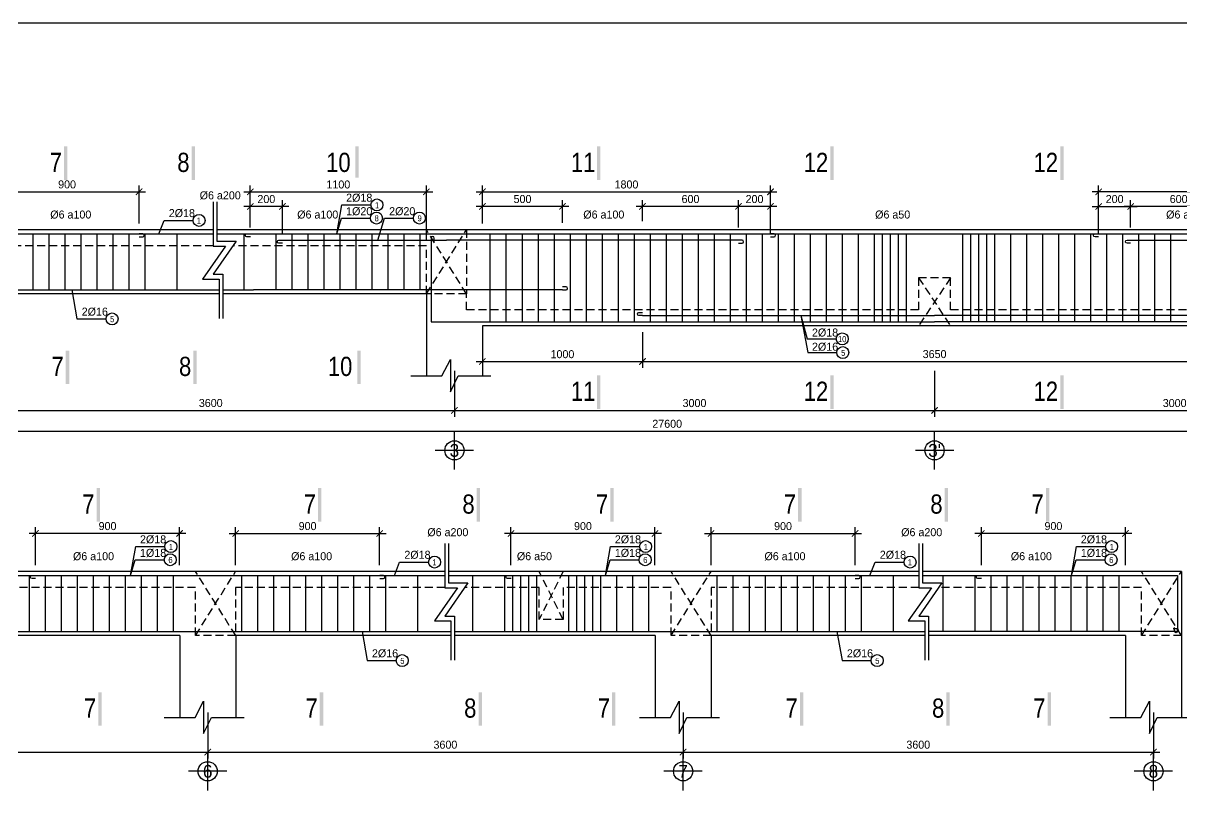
# Model space of a CAD drawing. Extents: x -317 to 4260, y -2056 to 757.
# Drawn here: x 2421.2 to 2783.1, y 509.1 to 752.3 of the extents above; entities that cross this region are included whole.
import ezdxf
from ezdxf.enums import TextEntityAlignment as Align

# ---------------------------------------------------------------- set-up
doc = ezdxf.new("R2010")
doc.units = 0
doc.header["$MEASUREMENT"] = 0
doc.linetypes.add('CENTER2', pattern=[1.125, 0.75, -0.125, 0.125, -0.125])
doc.linetypes.add('HIDDEN', pattern=[0.375, 0.25, -0.125])
doc.layers.get('0').update_dxf_attribs({"linetype": 'CONTINUOUS'})
doc.layers.get('DEFPOINTS').update_dxf_attribs({"linetype": 'CONTINUOUS'})
for name, color, linetype in [('DAI', 3, 'CONTINUOUS'), ('DIM', 1, 'CONTINUOUS'), ('DUT', 7, 'CENTER2'), ('MOTAAR', 1, 'CONTINUOUS'), ('TEXT', 7, 'CONTINUOUS'), ('THEP', 6, 'CONTINUOUS'), ('TU1', 9, 'CONTINUOUS'), ('TUONG', 7, 'CONTINUOUS')]:
    doc.layers.add(name, color=color, linetype=linetype)
doc.styles.add('DIM-NEW', font='VHELVCN.TTF')
doc.styles.add('style1', font='VGOUDYN.TTF')
doc.styles.add('T2', font='VTIMESN.TTF')
doc.dimstyles.new('TL20', dxfattribs={"dimtxt": 2.5, "dimasz": 2, "dimexe": 2, "dimexo": 2, "dimgap": 1, "dimtad": 1, "dimdec": 0, "dimlfac": 20, "dimzin": 0, "dimdsep": 46, "dimtxsty": 'T2', "dimblk": 'ARCHTICK', "dimcen": 2.5, "dimdle": 2, "dimclrd": 1, "dimclre": 1, "dimclrt": 2, "dimadec": 0, "dimazin": 0, "dimtfac": 1, "dimtdec": 0, "dimtix": 1, "dimtofl": 0, "dimtmove": 0, "dimatfit": 0, "dimldrblk": 'ARCHTICK', "dimfxl": 0, "dimtolj": 1, "dimtzin": 0, "dimlwd": -1, "dimlwe": -1, "dimarcsym": 0})

# ---------------------------------------------------------------- blocks, each defined once
blk = doc.blocks.new('_ARCHTICK')
at = {"color": 0, "linetype": 'ByBlock', "const_width": 0.15}
blk.add_lwpolyline([(-0.5, -0.5), (0.5, 0.5)], dxfattribs=at)
blk = doc.blocks.new('*D58')
at = {"layer": 'DEFPOINTS', "color": 0}
for p in [(2627.35, 538.99), (2774.27, 538.99), (2774.27, 524.66)]:
    blk.add_point(p, dxfattribs=at)
at = {"layer": 'TUONG', "color": 1}
for p, q in [((2627.35, 536.99), (2627.35, 522.66)), ((2774.27, 536.99), (2774.27, 522.66)), ((2625.35, 524.66), (2776.27, 524.66))]:
    blk.add_line(p, q, dxfattribs=at)
at = {"layer": 'TUONG', "color": 1, "xscale": 2, "yscale": 2, "zscale": 2, "rotation": 180}
blk.add_blockref('_ARCHTICK', (2627.35, 524.66), dxfattribs=at)
at = {"layer": 'TUONG', "color": 1, "xscale": 2, "yscale": 2, "zscale": 2}
blk.add_blockref('_ARCHTICK', (2774.27, 524.66), dxfattribs=at)
at = {"layer": 'TUONG', "color": 2, "insert": (2700.81, 526.95), "char_height": 2.5, "attachment_point": 5, "style": 'T2'}
blk.add_mtext('\\A1;3600', dxfattribs=at)
blk = doc.blocks.new('*D57')
at = {"layer": 'DEFPOINTS', "color": 0}
for p in [(2478.83, 538.99), (2627.35, 538.99), (2627.35, 524.66)]:
    blk.add_point(p, dxfattribs=at)
at = {"layer": 'TUONG', "color": 1}
for p, q in [((2478.83, 536.99), (2478.83, 522.66)), ((2627.35, 536.99), (2627.35, 522.66)), ((2476.83, 524.66), (2629.35, 524.66))]:
    blk.add_line(p, q, dxfattribs=at)
at = {"layer": 'TUONG', "color": 1, "xscale": 2, "yscale": 2, "zscale": 2, "rotation": 180}
blk.add_blockref('_ARCHTICK', (2478.83, 524.66), dxfattribs=at)
at = {"layer": 'TUONG', "color": 1, "xscale": 2, "yscale": 2, "zscale": 2}
blk.add_blockref('_ARCHTICK', (2627.35, 524.66), dxfattribs=at)
at = {"layer": 'TUONG', "color": 2, "insert": (2553.09, 526.95), "char_height": 2.5, "attachment_point": 5, "style": 'T2'}
blk.add_mtext('\\A1;3600', dxfattribs=at)
blk = doc.blocks.new('*D56')
at = {"layer": 'DEFPOINTS', "color": 0}
for p in [(2330.72, 538.99), (2478.83, 538.99), (2478.83, 524.66)]:
    blk.add_point(p, dxfattribs=at)
at = {"layer": 'TUONG', "color": 1}
for p, q in [((2330.72, 536.99), (2330.72, 522.66)), ((2478.83, 536.99), (2478.83, 522.66)), ((2328.72, 524.66), (2480.83, 524.66))]:
    blk.add_line(p, q, dxfattribs=at)
at = {"layer": 'TUONG', "color": 1, "xscale": 2, "yscale": 2, "zscale": 2, "rotation": 180}
blk.add_blockref('_ARCHTICK', (2330.72, 524.66), dxfattribs=at)
at = {"layer": 'TUONG', "color": 1, "xscale": 2, "yscale": 2, "zscale": 2}
blk.add_blockref('_ARCHTICK', (2478.83, 524.66), dxfattribs=at)
at = {"layer": 'TUONG', "color": 2, "insert": (2404.77, 526.95), "char_height": 2.5, "attachment_point": 5, "style": 'T2'}
blk.add_mtext('\\A1;3600', dxfattribs=at)
blk = doc.blocks.new('*D55')
at = {"layer": 'DEFPOINTS', "color": 0}
for p in [(2720.52, 592.94), (2720.52, 581.06), (2765.52, 581.06)]:
    blk.add_point(p, dxfattribs=at)
at = {"layer": 'TUONG', "color": 1}
for p, q in [((2720.52, 583.06), (2720.52, 594.94)), ((2765.52, 583.06), (2765.52, 594.94)), ((2767.52, 592.94), (2718.52, 592.94))]:
    blk.add_line(p, q, dxfattribs=at)
at = {"layer": 'TUONG', "color": 1, "xscale": 2, "yscale": 2, "zscale": 2, "rotation": 180}
blk.add_blockref('_ARCHTICK', (2720.52, 592.94), dxfattribs=at)
at = {"layer": 'TUONG', "color": 1, "xscale": 2, "yscale": 2, "zscale": 2}
blk.add_blockref('_ARCHTICK', (2765.52, 592.94), dxfattribs=at)
at = {"layer": 'TUONG', "color": 2, "insert": (2743.02, 595.23), "char_height": 2.5, "attachment_point": 5, "style": 'T2'}
blk.add_mtext('\\A1;900', dxfattribs=at)
blk = doc.blocks.new('*D54')
at = {"layer": 'DEFPOINTS', "color": 0}
for p in [(2681.06, 592.94), (2636.06, 581.06), (2681.06, 581.06)]:
    blk.add_point(p, dxfattribs=at)
at = {"layer": 'TUONG', "color": 1}
for p, q in [((2636.06, 583.06), (2636.06, 594.94)), ((2681.06, 583.06), (2681.06, 594.94)), ((2634.06, 592.94), (2683.06, 592.94))]:
    blk.add_line(p, q, dxfattribs=at)
at = {"layer": 'TUONG', "color": 1, "xscale": 2, "yscale": 2, "zscale": 2, "rotation": 180}
blk.add_blockref('_ARCHTICK', (2636.06, 592.94), dxfattribs=at)
at = {"layer": 'TUONG', "color": 1, "xscale": 2, "yscale": 2, "zscale": 2}
blk.add_blockref('_ARCHTICK', (2681.06, 592.94), dxfattribs=at)
at = {"layer": 'TUONG', "color": 2, "insert": (2658.56, 595.23), "char_height": 2.5, "attachment_point": 5, "style": 'T2'}
blk.add_mtext('\\A1;900', dxfattribs=at)
blk = doc.blocks.new('*D53')
at = {"layer": 'DEFPOINTS', "color": 0}
for p in [(2573.56, 592.94), (2573.56, 581.06), (2618.56, 581.06)]:
    blk.add_point(p, dxfattribs=at)
at = {"layer": 'TUONG', "color": 1}
for p, q in [((2573.56, 583.06), (2573.56, 594.94)), ((2618.56, 583.06), (2618.56, 594.94)), ((2620.56, 592.94), (2571.56, 592.94))]:
    blk.add_line(p, q, dxfattribs=at)
at = {"layer": 'TUONG', "color": 1, "xscale": 2, "yscale": 2, "zscale": 2, "rotation": 180}
blk.add_blockref('_ARCHTICK', (2573.56, 592.94), dxfattribs=at)
at = {"layer": 'TUONG', "color": 1, "xscale": 2, "yscale": 2, "zscale": 2}
blk.add_blockref('_ARCHTICK', (2618.56, 592.94), dxfattribs=at)
at = {"layer": 'TUONG', "color": 2, "insert": (2596.06, 595.23), "char_height": 2.5, "attachment_point": 5, "style": 'T2'}
blk.add_mtext('\\A1;900', dxfattribs=at)
blk = doc.blocks.new('*D52')
at = {"layer": 'DEFPOINTS', "color": 0}
for p in [(2532.54, 592.94), (2487.54, 581.06), (2532.54, 581.06)]:
    blk.add_point(p, dxfattribs=at)
at = {"layer": 'TUONG', "color": 1}
for p, q in [((2487.54, 583.06), (2487.54, 594.94)), ((2532.54, 583.06), (2532.54, 594.94)), ((2485.54, 592.94), (2534.54, 592.94))]:
    blk.add_line(p, q, dxfattribs=at)
at = {"layer": 'TUONG', "color": 1, "xscale": 2, "yscale": 2, "zscale": 2, "rotation": 180}
blk.add_blockref('_ARCHTICK', (2487.54, 592.94), dxfattribs=at)
at = {"layer": 'TUONG', "color": 1, "xscale": 2, "yscale": 2, "zscale": 2}
blk.add_blockref('_ARCHTICK', (2532.54, 592.94), dxfattribs=at)
at = {"layer": 'TUONG', "color": 2, "insert": (2510.04, 595.23), "char_height": 2.5, "attachment_point": 5, "style": 'T2'}
blk.add_mtext('\\A1;900', dxfattribs=at)
blk = doc.blocks.new('*D51')
at = {"layer": 'DEFPOINTS', "color": 0}
for p in [(2425.04, 592.94), (2425.04, 581.06), (2470.04, 581.06)]:
    blk.add_point(p, dxfattribs=at)
at = {"layer": 'TUONG', "color": 1}
for p, q in [((2425.04, 583.06), (2425.04, 594.94)), ((2470.04, 583.06), (2470.04, 594.94)), ((2472.04, 592.94), (2423.04, 592.94))]:
    blk.add_line(p, q, dxfattribs=at)
at = {"layer": 'TUONG', "color": 1, "xscale": 2, "yscale": 2, "zscale": 2, "rotation": 180}
blk.add_blockref('_ARCHTICK', (2425.04, 592.94), dxfattribs=at)
at = {"layer": 'TUONG', "color": 1, "xscale": 2, "yscale": 2, "zscale": 2}
blk.add_blockref('_ARCHTICK', (2470.04, 592.94), dxfattribs=at)
at = {"layer": 'TUONG', "color": 2, "insert": (2447.54, 595.23), "char_height": 2.5, "attachment_point": 5, "style": 'T2'}
blk.add_mtext('\\A1;900', dxfattribs=at)
blk = doc.blocks.new('truc2')
at = {"layer": 'MOTAAR'}
for p, q in [((0, -15), (0, 0)), ((7.5, -7.5), (-7.5, -7.5))]:
    blk.add_line(p, q, dxfattribs=at)
blk.add_lwpolyline([(0, -3.5), (0, -1.84)], dxfattribs=at)
blk.add_circle((0, -7.5), 3.75, dxfattribs=at)
at = {"layer": 'TEXT', "style": 'T2'}
blk.add_attdef('1', text='', height=5, dxfattribs=at).set_placement((0, -7.5), align=Align.MIDDLE_CENTER)
blk = doc.blocks.new('*D82')
at = {"layer": 'DEFPOINTS', "color": 0}
for p in [(2261.42, 631.37), (2983.31, 631.37), (2983.31, 624.88)]:
    blk.add_point(p, dxfattribs=at)
at = {"layer": 'TUONG', "color": 1}
for p, q in [((2261.42, 629.37), (2261.42, 622.88)), ((2983.31, 629.37), (2983.31, 622.88)), ((2259.42, 624.88), (2985.31, 624.88))]:
    blk.add_line(p, q, dxfattribs=at)
at = {"layer": 'TUONG', "color": 1, "xscale": 2, "yscale": 2, "zscale": 2, "rotation": 180}
blk.add_blockref('_ARCHTICK', (2261.42, 624.88), dxfattribs=at)
at = {"layer": 'TUONG', "color": 1, "xscale": 2, "yscale": 2, "zscale": 2}
blk.add_blockref('_ARCHTICK', (2983.31, 624.88), dxfattribs=at)
at = {"layer": 'TUONG', "color": 2, "insert": (2622.37, 627.18), "char_height": 2.5, "attachment_point": 5, "style": 'T2'}
blk.add_mtext('\\A1;27600', dxfattribs=at)
blk = doc.blocks.new('*D80')
at = {"layer": 'DEFPOINTS', "color": 0}
for p in [(2705.9, 645.71), (2855.9, 645.71), (2855.9, 631.37)]:
    blk.add_point(p, dxfattribs=at)
at = {"layer": 'TUONG', "color": 1}
for p, q in [((2705.9, 643.71), (2705.9, 629.37)), ((2855.9, 643.71), (2855.9, 629.37)), ((2703.9, 631.37), (2857.9, 631.37))]:
    blk.add_line(p, q, dxfattribs=at)
at = {"layer": 'TUONG', "color": 1, "xscale": 2, "yscale": 2, "zscale": 2, "rotation": 180}
blk.add_blockref('_ARCHTICK', (2705.9, 631.37), dxfattribs=at)
at = {"layer": 'TUONG', "color": 1, "xscale": 2, "yscale": 2, "zscale": 2}
blk.add_blockref('_ARCHTICK', (2855.9, 631.37), dxfattribs=at)
at = {"layer": 'TUONG', "color": 2, "insert": (2780.9, 633.65), "char_height": 2.5, "attachment_point": 5, "style": 'T2'}
blk.add_mtext('\\A1;3000', dxfattribs=at)
blk = doc.blocks.new('*D79')
at = {"layer": 'DEFPOINTS', "color": 0}
for p in [(2555.9, 645.71), (2705.9, 645.71), (2705.9, 631.37)]:
    blk.add_point(p, dxfattribs=at)
at = {"layer": 'TUONG', "color": 1}
for p, q in [((2555.9, 643.71), (2555.9, 629.37)), ((2705.9, 643.71), (2705.9, 629.37)), ((2553.9, 631.37), (2707.9, 631.37))]:
    blk.add_line(p, q, dxfattribs=at)
at = {"layer": 'TUONG', "color": 1, "xscale": 2, "yscale": 2, "zscale": 2, "rotation": 180}
blk.add_blockref('_ARCHTICK', (2555.9, 631.37), dxfattribs=at)
at = {"layer": 'TUONG', "color": 1, "xscale": 2, "yscale": 2, "zscale": 2}
blk.add_blockref('_ARCHTICK', (2705.9, 631.37), dxfattribs=at)
at = {"layer": 'TUONG', "color": 2, "insert": (2630.9, 633.65), "char_height": 2.5, "attachment_point": 5, "style": 'T2'}
blk.add_mtext('\\A1;3000', dxfattribs=at)
blk = doc.blocks.new('*D78')
at = {"layer": 'DEFPOINTS', "color": 0}
for p in [(2403.65, 645.71), (2555.9, 645.71), (2555.9, 631.37)]:
    blk.add_point(p, dxfattribs=at)
at = {"layer": 'TUONG', "color": 1}
for p, q in [((2403.65, 643.71), (2403.65, 629.37)), ((2555.9, 643.71), (2555.9, 629.37)), ((2401.65, 631.37), (2557.9, 631.37))]:
    blk.add_line(p, q, dxfattribs=at)
at = {"layer": 'TUONG', "color": 1, "xscale": 2, "yscale": 2, "zscale": 2, "rotation": 180}
blk.add_blockref('_ARCHTICK', (2403.65, 631.37), dxfattribs=at)
at = {"layer": 'TUONG', "color": 1, "xscale": 2, "yscale": 2, "zscale": 2}
blk.add_blockref('_ARCHTICK', (2555.9, 631.37), dxfattribs=at)
at = {"layer": 'TUONG', "color": 2, "insert": (2479.78, 633.67), "char_height": 2.5, "attachment_point": 5, "style": 'T2'}
blk.add_mtext('\\A1;3600', dxfattribs=at)
blk = doc.blocks.new('*D76')
at = {"layer": 'DEFPOINTS', "color": 0}
for p in [(2767.15, 695.09), (2767.15, 688.53), (2797.15, 688.53)]:
    blk.add_point(p, dxfattribs=at)
at = {"layer": 'TUONG', "color": 1}
for p, q in [((2799.15, 695.09), (2765.15, 695.09)), ((2767.15, 690.53), (2767.15, 697.09)), ((2797.15, 690.53), (2797.15, 697.09))]:
    blk.add_line(p, q, dxfattribs=at)
at = {"layer": 'TUONG', "color": 1, "xscale": 2, "yscale": 2, "zscale": 2, "rotation": 180}
blk.add_blockref('_ARCHTICK', (2767.15, 695.09), dxfattribs=at)
at = {"layer": 'TUONG', "color": 1, "xscale": 2, "yscale": 2, "zscale": 2}
blk.add_blockref('_ARCHTICK', (2797.15, 695.09), dxfattribs=at)
at = {"layer": 'TUONG', "color": 2, "insert": (2782.15, 697.38), "char_height": 2.5, "attachment_point": 5, "style": 'T2'}
blk.add_mtext('\\A1;600', dxfattribs=at)
blk = doc.blocks.new('*D75')
at = {"layer": 'DEFPOINTS', "color": 0}
for p in [(2614.65, 695.09), (2614.65, 688.53), (2644.65, 688.53)]:
    blk.add_point(p, dxfattribs=at)
at = {"layer": 'TUONG', "color": 1}
for p, q in [((2646.65, 695.09), (2612.65, 695.09)), ((2614.65, 690.53), (2614.65, 697.09)), ((2644.65, 690.53), (2644.65, 697.09))]:
    blk.add_line(p, q, dxfattribs=at)
at = {"layer": 'TUONG', "color": 1, "xscale": 2, "yscale": 2, "zscale": 2, "rotation": 180}
blk.add_blockref('_ARCHTICK', (2614.65, 695.09), dxfattribs=at)
at = {"layer": 'TUONG', "color": 1, "xscale": 2, "yscale": 2, "zscale": 2}
blk.add_blockref('_ARCHTICK', (2644.65, 695.09), dxfattribs=at)
at = {"layer": 'TUONG', "color": 2, "insert": (2629.65, 697.38), "char_height": 2.5, "attachment_point": 5, "style": 'T2'}
blk.add_mtext('\\A1;600', dxfattribs=at)
blk = doc.blocks.new('*D74')
at = {"layer": 'DEFPOINTS', "color": 0}
for p in [(2614.65, 655.78), (2797.15, 655.78), (2797.15, 646.64)]:
    blk.add_point(p, dxfattribs=at)
at = {"layer": 'TUONG', "color": 1}
for p, q in [((2614.65, 653.78), (2614.65, 644.64)), ((2797.15, 653.78), (2797.15, 644.64)), ((2612.65, 646.64), (2799.15, 646.64))]:
    blk.add_line(p, q, dxfattribs=at)
at = {"layer": 'TUONG', "color": 1, "xscale": 2, "yscale": 2, "zscale": 2, "rotation": 180}
blk.add_blockref('_ARCHTICK', (2614.65, 646.64), dxfattribs=at)
at = {"layer": 'TUONG', "color": 1, "xscale": 2, "yscale": 2, "zscale": 2}
blk.add_blockref('_ARCHTICK', (2797.15, 646.64), dxfattribs=at)
at = {"layer": 'TUONG', "color": 2, "insert": (2705.9, 648.95), "char_height": 2.5, "attachment_point": 5, "style": 'T2'}
blk.add_mtext('\\A1;3650', dxfattribs=at)
blk = doc.blocks.new('*D72')
at = {"layer": 'DEFPOINTS', "color": 0}
for p in [(2564.65, 657.78), (2614.65, 657.78), (2614.65, 646.64)]:
    blk.add_point(p, dxfattribs=at)
at = {"layer": 'TUONG', "color": 1}
for p, q in [((2564.65, 655.78), (2564.65, 644.64)), ((2614.65, 655.78), (2614.65, 644.64)), ((2562.65, 646.64), (2616.65, 646.64))]:
    blk.add_line(p, q, dxfattribs=at)
at = {"layer": 'TUONG', "color": 1, "xscale": 2, "yscale": 2, "zscale": 2, "rotation": 180}
blk.add_blockref('_ARCHTICK', (2564.65, 646.64), dxfattribs=at)
at = {"layer": 'TUONG', "color": 1, "xscale": 2, "yscale": 2, "zscale": 2}
blk.add_blockref('_ARCHTICK', (2614.65, 646.64), dxfattribs=at)
at = {"layer": 'TUONG', "color": 2, "insert": (2589.65, 648.92), "char_height": 2.5, "attachment_point": 5, "style": 'T2'}
blk.add_mtext('\\A1;1000', dxfattribs=at)
blk = doc.blocks.new('*D68')
at = {"layer": 'DEFPOINTS', "color": 0}
for p in [(2757.15, 699.65), (2847.15, 687.78), (2757.15, 686.53)]:
    blk.add_point(p, dxfattribs=at)
at = {"layer": 'TUONG', "color": 1}
for p, q in [((2849.15, 699.65), (2755.15, 699.65)), ((2757.15, 688.53), (2757.15, 701.65)), ((2847.15, 689.78), (2847.15, 701.65))]:
    blk.add_line(p, q, dxfattribs=at)
at = {"layer": 'TUONG', "color": 1, "xscale": 2, "yscale": 2, "zscale": 2, "rotation": 180}
blk.add_blockref('_ARCHTICK', (2757.15, 699.65), dxfattribs=at)
at = {"layer": 'TUONG', "color": 1, "xscale": 2, "yscale": 2, "zscale": 2}
blk.add_blockref('_ARCHTICK', (2847.15, 699.65), dxfattribs=at)
at = {"layer": 'TUONG', "color": 2, "insert": (2802.15, 701.93), "char_height": 2.5, "attachment_point": 5, "style": 'T2'}
blk.add_mtext('\\A1;1800', dxfattribs=at)
blk = doc.blocks.new('*D67')
at = {"layer": 'DEFPOINTS', "color": 0}
for p in [(2767.15, 695.09), (2757.15, 684.53), (2767.15, 686.53)]:
    blk.add_point(p, dxfattribs=at)
at = {"layer": 'TUONG', "color": 1}
for p, q in [((2755.15, 695.09), (2769.15, 695.09)), ((2757.15, 686.53), (2757.15, 697.09)), ((2767.15, 688.53), (2767.15, 697.09))]:
    blk.add_line(p, q, dxfattribs=at)
at = {"layer": 'TUONG', "color": 1, "xscale": 2, "yscale": 2, "zscale": 2, "rotation": 180}
blk.add_blockref('_ARCHTICK', (2757.15, 695.09), dxfattribs=at)
at = {"layer": 'TUONG', "color": 1, "xscale": 2, "yscale": 2, "zscale": 2}
blk.add_blockref('_ARCHTICK', (2767.15, 695.09), dxfattribs=at)
at = {"layer": 'TUONG', "color": 2, "insert": (2762.15, 697.37), "char_height": 2.5, "attachment_point": 5, "style": 'T2'}
blk.add_mtext('\\A1;200', dxfattribs=at)
blk = doc.blocks.new('*D66')
at = {"layer": 'DEFPOINTS', "color": 0}
for p in [(2564.65, 695.09), (2564.65, 689.98), (2589.68, 687.98)]:
    blk.add_point(p, dxfattribs=at)
at = {"layer": 'TUONG', "color": 1}
for p, q in [((2591.68, 695.09), (2562.65, 695.09)), ((2564.65, 691.98), (2564.65, 697.09)), ((2589.68, 689.98), (2589.68, 697.09))]:
    blk.add_line(p, q, dxfattribs=at)
at = {"layer": 'TUONG', "color": 1, "xscale": 2, "yscale": 2, "zscale": 2, "rotation": 180}
blk.add_blockref('_ARCHTICK', (2564.65, 695.09), dxfattribs=at)
at = {"layer": 'TUONG', "color": 1, "xscale": 2, "yscale": 2, "zscale": 2}
blk.add_blockref('_ARCHTICK', (2589.68, 695.09), dxfattribs=at)
at = {"layer": 'TUONG', "color": 2, "insert": (2577.17, 697.39), "char_height": 2.5, "attachment_point": 5, "style": 'T2'}
blk.add_mtext('\\A1;500', dxfattribs=at)
blk = doc.blocks.new('*D65')
at = {"layer": 'DEFPOINTS', "color": 0}
for p in [(2644.65, 695.09), (2644.65, 686.53), (2654.65, 684.53)]:
    blk.add_point(p, dxfattribs=at)
at = {"layer": 'TUONG', "color": 1}
for p, q in [((2656.65, 695.09), (2642.65, 695.09)), ((2644.65, 688.53), (2644.65, 697.09)), ((2654.65, 686.53), (2654.65, 697.09))]:
    blk.add_line(p, q, dxfattribs=at)
at = {"layer": 'TUONG', "color": 1, "xscale": 2, "yscale": 2, "zscale": 2, "rotation": 180}
blk.add_blockref('_ARCHTICK', (2644.65, 695.09), dxfattribs=at)
at = {"layer": 'TUONG', "color": 1, "xscale": 2, "yscale": 2, "zscale": 2}
blk.add_blockref('_ARCHTICK', (2654.65, 695.09), dxfattribs=at)
at = {"layer": 'TUONG', "color": 2, "insert": (2649.65, 697.37), "char_height": 2.5, "attachment_point": 5, "style": 'T2'}
blk.add_mtext('\\A1;200', dxfattribs=at)
blk = doc.blocks.new('*D64')
at = {"layer": 'DEFPOINTS', "color": 0}
for p in [(2654.65, 699.65), (2564.65, 687.78), (2654.65, 686.53)]:
    blk.add_point(p, dxfattribs=at)
at = {"layer": 'TUONG', "color": 1}
for p, q in [((2562.65, 699.65), (2656.65, 699.65)), ((2564.65, 689.78), (2564.65, 701.65)), ((2654.65, 688.53), (2654.65, 701.65))]:
    blk.add_line(p, q, dxfattribs=at)
at = {"layer": 'TUONG', "color": 1, "xscale": 2, "yscale": 2, "zscale": 2, "rotation": 180}
blk.add_blockref('_ARCHTICK', (2564.65, 699.65), dxfattribs=at)
at = {"layer": 'TUONG', "color": 1, "xscale": 2, "yscale": 2, "zscale": 2}
blk.add_blockref('_ARCHTICK', (2654.65, 699.65), dxfattribs=at)
at = {"layer": 'TUONG', "color": 2, "insert": (2609.65, 701.93), "char_height": 2.5, "attachment_point": 5, "style": 'T2'}
blk.add_mtext('\\A1;1800', dxfattribs=at)
blk = doc.blocks.new('*D63')
at = {"layer": 'DEFPOINTS', "color": 0}
for p in [(2492.15, 695.09), (2492.15, 686.53), (2502.15, 684.53)]:
    blk.add_point(p, dxfattribs=at)
at = {"layer": 'TUONG', "color": 1}
for p, q in [((2504.15, 695.09), (2490.15, 695.09)), ((2492.15, 688.53), (2492.15, 697.09)), ((2502.15, 686.53), (2502.15, 697.09))]:
    blk.add_line(p, q, dxfattribs=at)
at = {"layer": 'TUONG', "color": 1, "xscale": 2, "yscale": 2, "zscale": 2, "rotation": 180}
blk.add_blockref('_ARCHTICK', (2492.15, 695.09), dxfattribs=at)
at = {"layer": 'TUONG', "color": 1, "xscale": 2, "yscale": 2, "zscale": 2}
blk.add_blockref('_ARCHTICK', (2502.15, 695.09), dxfattribs=at)
at = {"layer": 'TUONG', "color": 2, "insert": (2497.15, 697.37), "char_height": 2.5, "attachment_point": 5, "style": 'T2'}
blk.add_mtext('\\A1;200', dxfattribs=at)
blk = doc.blocks.new('*D62')
at = {"layer": 'DEFPOINTS', "color": 0}
for p in [(2547.15, 699.65), (2492.15, 686.53), (2547.15, 682.78)]:
    blk.add_point(p, dxfattribs=at)
at = {"layer": 'TUONG', "color": 1}
for p, q in [((2490.15, 699.65), (2549.15, 699.65)), ((2492.15, 688.53), (2492.15, 701.65)), ((2547.15, 684.78), (2547.15, 701.65))]:
    blk.add_line(p, q, dxfattribs=at)
at = {"layer": 'TUONG', "color": 1, "xscale": 2, "yscale": 2, "zscale": 2, "rotation": 180}
blk.add_blockref('_ARCHTICK', (2492.15, 699.65), dxfattribs=at)
at = {"layer": 'TUONG', "color": 1, "xscale": 2, "yscale": 2, "zscale": 2}
blk.add_blockref('_ARCHTICK', (2547.15, 699.65), dxfattribs=at)
at = {"layer": 'TUONG', "color": 2, "insert": (2519.65, 701.93), "char_height": 2.5, "attachment_point": 5, "style": 'T2'}
blk.add_mtext('\\A1;1100', dxfattribs=at)
blk = doc.blocks.new('*D61')
at = {"layer": 'DEFPOINTS', "color": 0}
for p in [(2457.4, 699.65), (2412.4, 687.78), (2457.4, 687.78)]:
    blk.add_point(p, dxfattribs=at)
at = {"layer": 'TUONG', "color": 1}
for p, q in [((2410.4, 699.65), (2459.4, 699.65)), ((2412.4, 689.78), (2412.4, 701.65)), ((2457.4, 689.78), (2457.4, 701.65))]:
    blk.add_line(p, q, dxfattribs=at)
at = {"layer": 'TUONG', "color": 1, "xscale": 2, "yscale": 2, "zscale": 2, "rotation": 180}
blk.add_blockref('_ARCHTICK', (2412.4, 699.65), dxfattribs=at)
at = {"layer": 'TUONG', "color": 1, "xscale": 2, "yscale": 2, "zscale": 2}
blk.add_blockref('_ARCHTICK', (2457.4, 699.65), dxfattribs=at)
at = {"layer": 'TUONG', "color": 2, "insert": (2434.9, 701.95), "char_height": 2.5, "attachment_point": 5, "style": 'T2'}
blk.add_mtext('\\A1;900', dxfattribs=at)

msp = doc.modelspace()

# ---------------------------------------------------------------- linework, layer by layer
at = {"layer": 'DAI'}
for p, q in [((2424.335, 669.032), (2424.335, 686.532)), ((2429.335, 669.032), (2429.335, 686.532)), ((2434.335, 669.032), (2434.335, 686.532)), ((2439.335, 669.032), (2439.335, 686.532)), ((2444.335, 669.032), (2444.335, 686.532)), ((2449.335, 669.032), (2449.335, 686.532)), ((2454.335, 669.032), (2454.335, 686.532)), ((2459.335, 669.032), (2459.335, 686.532)), ((2469.335, 669.032), (2469.335, 686.532)), ((2490.219, 669.032), (2490.219, 686.532)), ((2500.219, 669.032), (2500.219, 686.532)), ((2505.219, 669.032), (2505.219, 686.532)), ((2510.219, 669.032), (2510.219, 686.532)), ((2515.219, 669.032), (2515.219, 686.532)), ((2520.219, 669.032), (2520.219, 686.532)), ((2525.219, 669.032), (2525.219, 686.532)), ((2530.219, 669.032), (2530.219, 686.532)), ((2535.219, 669.032), (2535.219, 686.532)), ((2540.219, 669.032), (2540.219, 686.532)), ((2545.219, 669.032), (2545.219, 686.532)), ((2567.121, 659.032), (2567.121, 686.532)), ((2572.121, 659.032), (2572.121, 686.532)), ((2577.121, 659.032), (2577.121, 686.532)), ((2582.121, 659.032), (2582.121, 686.532)), ((2587.121, 659.032), (2587.121, 686.532)), ((2592.121, 659.032), (2592.121, 686.532)), ((2597.121, 659.032), (2597.121, 686.532)), ((2602.121, 659.032), (2602.121, 686.532)), ((2607.121, 659.032), (2607.121, 686.532)), ((2612.121, 659.032), (2612.121, 686.532)), ((2617.121, 659.032), (2617.121, 686.532)), ((2622.121, 659.032), (2622.121, 686.532)), ((2627.121, 659.032), (2627.121, 686.532)), ((2632.121, 659.032), (2632.121, 686.532)), ((2637.121, 659.032), (2637.121, 686.532)), ((2642.121, 659.032), (2642.121, 686.532)), ((2647.121, 659.032), (2647.121, 686.532)), ((2652.121, 659.032), (2652.121, 686.532)), ((2657.121, 659.032), (2657.121, 686.532)), ((2662.121, 659.032), (2662.121, 686.532)), ((2667.121, 659.032), (2667.121, 686.532)), ((2672.121, 659.032), (2672.121, 686.532)), ((2677.121, 659.032), (2677.121, 686.532)), ((2682.121, 659.032), (2682.121, 686.532)), ((2687.121, 659.032), (2687.121, 686.532)), ((2689.621, 659.032), (2689.621, 686.532)), ((2692.121, 659.032), (2692.121, 686.532)), ((2694.621, 659.032), (2694.621, 686.532)), ((2697.121, 659.032), (2697.121, 686.532)), ((2714.687, 659.032), (2714.687, 686.532)), ((2717.187, 659.032), (2717.187, 686.532)), ((2719.687, 659.032), (2719.687, 686.532)), ((2722.187, 659.032), (2722.187, 686.532)), ((2724.687, 659.032), (2724.687, 686.532)), ((2729.687, 659.032), (2729.687, 686.532)), ((2734.687, 659.032), (2734.687, 686.532)), ((2739.687, 659.032), (2739.687, 686.532)), ((2744.687, 659.032), (2744.687, 686.532)), ((2749.687, 659.032), (2749.687, 686.532)), ((2754.687, 659.032), (2754.687, 686.532)), ((2759.687, 659.032), (2759.687, 686.532)), ((2764.687, 659.032), (2764.687, 686.532)), ((2769.687, 659.032), (2769.687, 686.532)), ((2774.687, 659.032), (2774.687, 686.532)), ((2779.687, 659.032), (2779.687, 686.532)), ((2423.144, 562.314), (2423.144, 579.814)), ((2428.144, 562.314), (2428.144, 579.814)), ((2433.144, 562.314), (2433.144, 579.814)), ((2438.144, 562.314), (2438.144, 579.814)), ((2443.144, 562.314), (2443.144, 579.814)), ((2448.144, 562.314), (2448.144, 579.814)), ((2453.144, 562.314), (2453.144, 579.814)), ((2458.144, 562.314), (2458.144, 579.814)), ((2463.144, 562.314), (2463.144, 579.814)), ((2468.144, 562.314), (2468.144, 579.814)), ((2489.513, 562.314), (2489.513, 579.814)), ((2494.513, 562.314), (2494.513, 579.814)), ((2499.513, 562.314), (2499.513, 579.814)), ((2504.513, 562.314), (2504.513, 579.814)), ((2509.513, 562.314), (2509.513, 579.814)), ((2514.513, 562.314), (2514.513, 579.814)), ((2519.513, 562.314), (2519.513, 579.814)), ((2524.513, 562.314), (2524.513, 579.814)), ((2529.513, 562.314), (2529.513, 579.814)), ((2534.513, 562.314), (2534.513, 579.814)), ((2544.513, 562.314), (2544.513, 579.814)), ((2561.665, 562.314), (2561.665, 579.814)), ((2571.665, 562.314), (2571.665, 579.814)), ((2574.165, 562.314), (2574.165, 579.814)), ((2576.665, 562.314), (2576.665, 579.814)), ((2579.165, 562.314), (2579.165, 579.814)), ((2581.665, 562.314), (2581.665, 579.814)), ((2591.665, 562.314), (2591.665, 579.814)), ((2594.165, 562.314), (2594.165, 579.814)), ((2596.665, 562.314), (2596.665, 579.814)), ((2599.165, 562.314), (2599.165, 579.814)), ((2601.665, 562.314), (2601.665, 579.814)), ((2606.665, 562.314), (2606.665, 579.814)), ((2611.665, 562.314), (2611.665, 579.814)), ((2616.665, 562.314), (2616.665, 579.814)), ((2638.034, 562.314), (2638.034, 579.814)), ((2643.034, 562.314), (2643.034, 579.814)), ((2648.034, 562.314), (2648.034, 579.814)), ((2653.034, 562.314), (2653.034, 579.814)), ((2658.034, 562.314), (2658.034, 579.814)), ((2663.034, 562.314), (2663.034, 579.814)), ((2668.034, 562.314), (2668.034, 579.814)), ((2673.034, 562.314), (2673.034, 579.814)), ((2678.034, 562.314), (2678.034, 579.814)), ((2683.034, 562.314), (2683.034, 579.814)), ((2693.034, 562.314), (2693.034, 579.814)), ((2708.583, 562.314), (2708.583, 579.814)), ((2718.583, 562.314), (2718.583, 579.814)), ((2723.583, 562.314), (2723.583, 579.814)), ((2728.583, 562.314), (2728.583, 579.814)), ((2733.583, 562.314), (2733.583, 579.814)), ((2738.583, 562.314), (2738.583, 579.814)), ((2743.583, 562.314), (2743.583, 579.814)), ((2748.583, 562.314), (2748.583, 579.814)), ((2753.583, 562.314), (2753.583, 579.814)), ((2758.583, 562.314), (2758.583, 579.814)), ((2763.583, 562.314), (2763.583, 579.814))]:
    msp.add_line(p, q, dxfattribs=at)
at = {"layer": 'DUT', "linetype": 'HIDDEN', "ltscale": 10}
for p, q in [((2559.692, 667.782), (2547.154, 687.782)), ((2547.154, 667.782), (2559.654, 687.782)), ((2710.904, 672.782), (2700.904, 657.782)), ((2700.904, 672.782), (2710.904, 657.782)), ((2487.579, 561.064), (2475.041, 581.064)), ((2475.041, 561.064), (2487.541, 581.064)), ((2589.849, 566.064), (2582.349, 581.064)), ((2589.849, 581.064), (2582.349, 566.064)), ((2636.099, 561.064), (2623.562, 581.064)), ((2623.562, 561.064), (2636.062, 581.064)), ((2783.056, 561.064), (2770.518, 581.064)), ((2770.518, 561.064), (2783.018, 581.064)), ((2783.056, 576.064), (2783.018, 576.064))]:
    msp.add_line(p, q, dxfattribs=at)
for points in [[(2559.654, 687.782), (2559.654, 667.782), (2547.154, 667.782), (2547.154, 682.782), (2486.703, 682.782)], [(2480.528, 682.782), (2407.401, 682.782), (2407.401, 667.782), (2394.901, 667.782), (2394.901, 682.782), (2366.151, 682.782), (2366.151, 672.782), (2358.651, 672.782), (2358.651, 682.782), (2336.697, 682.782)], [(2852.116, 667.782), (2852.116, 662.782), (2710.904, 662.782), (2710.904, 672.782), (2700.904, 672.782), (2700.904, 662.782), (2559.654, 662.782), (2559.654, 667.842)], [(2552.952, 576.064), (2487.541, 576.064), (2487.541, 561.064), (2475.041, 561.064), (2475.041, 576.064), (2411.034, 576.064)], [(2700.983, 576.064), (2636.062, 576.064), (2636.062, 561.064), (2623.562, 561.064), (2623.562, 576.064), (2589.849, 576.064), (2589.849, 566.064), (2582.349, 566.064), (2582.349, 576.064), (2559.127, 576.064)], [(2783.018, 576.064), (2783.018, 561.064), (2770.518, 561.064), (2770.518, 576.064), (2707.158, 576.064)]]:
    msp.add_lwpolyline(points, dxfattribs=at)
at = {"layer": 'TEXT', "ltscale": 10}
msp.add_lwpolyline([(2236.669, 158.319), (3076.669, 158.319), (3076.669, 752.319), (2236.669, 752.319)], close=True, dxfattribs=at)
for points in [[(2433.971, 703.303), (2435.021, 703.303), (2433.971, 713.803), (2435.021, 713.803)], [(2473.83, 703.303), (2474.88, 703.303), (2473.83, 713.803), (2474.88, 713.803)], [(2524.99, 704.046), (2526.04, 704.046), (2524.99, 713.803), (2526.04, 713.803)], [(2600.454, 703.303), (2601.504, 703.303), (2600.454, 713.803), (2601.504, 713.803)], [(2673.368, 703.303), (2674.418, 703.303), (2673.368, 713.803), (2674.418, 713.803)], [(2745.169, 703.303), (2746.219, 703.303), (2745.169, 713.803), (2746.219, 713.803)], [(2434.51, 639.581), (2435.56, 639.581), (2434.51, 650.081), (2435.56, 650.081)], [(2474.369, 639.581), (2475.419, 639.581), (2474.369, 650.081), (2475.419, 650.081)], [(2525.53, 639.581), (2526.58, 639.581), (2525.53, 650.081), (2526.58, 650.081)], [(2600.454, 631.814), (2601.504, 631.814), (2600.454, 642.314), (2601.504, 642.314)], [(2673.368, 631.814), (2674.418, 631.814), (2673.368, 642.314), (2674.418, 642.314)], [(2745.169, 631.814), (2746.219, 631.814), (2745.169, 642.314), (2746.219, 642.314)], [(2444.133, 596.586), (2445.183, 596.586), (2444.133, 607.086), (2445.183, 607.086)], [(2513.318, 596.586), (2514.368, 596.586), (2513.318, 607.086), (2514.368, 607.086)], [(2562.896, 596.586), (2563.946, 596.586), (2562.896, 607.086), (2563.946, 607.086)], [(2604.632, 596.586), (2605.682, 596.586), (2604.632, 607.086), (2605.682, 607.086)], [(2663.279, 596.586), (2664.329, 596.586), (2663.279, 607.086), (2664.329, 607.086)], [(2709.063, 596.586), (2710.113, 596.586), (2709.063, 607.086), (2710.113, 607.086)], [(2740.671, 596.586), (2741.721, 596.586), (2740.671, 607.086), (2741.721, 607.086)], [(2444.672, 532.864), (2445.722, 532.864), (2444.672, 543.364), (2445.722, 543.364)], [(2513.858, 532.864), (2514.908, 532.864), (2513.858, 543.364), (2514.908, 543.364)], [(2563.436, 532.864), (2564.486, 532.864), (2563.436, 543.364), (2564.486, 543.364)], [(2605.171, 532.864), (2606.221, 532.864), (2605.171, 543.364), (2606.221, 543.364)], [(2663.819, 532.864), (2664.869, 532.864), (2663.819, 543.364), (2664.869, 543.364)], [(2709.602, 532.864), (2710.652, 532.864), (2709.602, 543.364), (2710.652, 543.364)], [(2741.211, 532.864), (2742.261, 532.864), (2741.211, 543.364), (2742.261, 543.364)]]:
    msp.add_trace(points, dxfattribs=at)
at = {"layer": 'THEP', "ltscale": 10}
for points in [[(2331.668, 686.532), (2480.528, 686.532)], [(2481.675, 686.532), (2952.263, 686.532)], [(2502.154, 684.532), (2553.404, 684.532)], [(2644.654, 684.532), (2553.404, 684.532)], [(2767.154, 684.532), (2858.366, 684.532)], [(2333.51, 669.032), (2339.53, 669.032), (2482.37, 669.032)], [(2483.517, 669.032), (2493.144, 669.032)], [(2589.682, 669.032), (2517.574, 669.032), (2493.144, 669.032)], [(2614.654, 661.032), (2614.654, 661.032), (2705.904, 661.032)], [(2797.154, 661.032), (2705.904, 661.032)], [(2406.005, 579.814), (2552.952, 579.814)], [(2554.099, 579.814), (2604.133, 579.814)], [(2604.133, 579.814), (2700.983, 579.814)], [(2702.13, 579.814), (2779.373, 579.814), (2781.768, 579.814)], [(2407.847, 562.314), (2554.794, 562.314)], [(2555.941, 562.314), (2702.825, 562.314)]]:
    msp.add_lwpolyline(points, dxfattribs=at)
for points in [[(2457.401, 685.594), (2458.528, 685.594, 1), (2458.528, 686.532), (2457.401, 686.532)], [(2492.154, 685.594), (2491.027, 685.594, -1), (2491.027, 686.532), (2492.154, 686.532)], [(2502.154, 683.594), (2501.027, 683.594, -1), (2501.027, 684.532), (2502.154, 684.532)], [(2549.567, 684.08), (2549.567, 685.207, 1), (2548.63, 685.207), (2548.63, 683.801), (2548.63, 659.032), (2589.349, 659.032), (2705.904, 659.032)], [(2644.654, 683.594), (2645.781, 683.594, 1), (2645.781, 684.532), (2644.654, 684.532)], [(2654.654, 685.594), (2655.781, 685.594, 1), (2655.781, 686.532), (2654.654, 686.532)], [(2862.241, 684.08), (2862.241, 685.207, -1), (2863.178, 685.207), (2863.178, 683.801), (2863.178, 659.032), (2822.459, 659.032), (2705.904, 659.032)], [(2757.154, 685.594), (2756.027, 685.594, -1), (2756.027, 686.532), (2757.154, 686.532)], [(2767.154, 683.594), (2766.027, 683.594, -1), (2766.027, 684.532), (2767.154, 684.532)], [(2589.682, 669.032), (2590.809, 669.032, 1), (2590.809, 669.969), (2589.682, 669.969)], [(2614.654, 661.032), (2613.527, 661.032, -1), (2613.527, 661.969), (2614.654, 661.969)], [(2425.079, 578.877), (2423.951, 578.877, -1), (2423.951, 579.814), (2425.079, 579.814)], [(2532.579, 578.877), (2533.706, 578.877, 1), (2533.706, 579.814), (2532.579, 579.814)], [(2573.599, 578.877), (2572.472, 578.877, -1), (2572.472, 579.814), (2573.599, 579.814)], [(2681.099, 578.877), (2682.226, 578.877, 1), (2682.226, 579.814), (2681.099, 579.814)], [(2720.518, 578.877), (2719.391, 578.877, -1), (2719.391, 579.814), (2720.518, 579.814)], [(2781.768, 579.814), (2781.768, 569.143), (2781.768, 562.416, -1), (2780.83, 562.416), (2780.83, 563.543)], [(2780.435, 563.252), (2781.562, 563.252, -1), (2781.562, 562.314), (2777.762, 562.314), (2703.971, 562.314)]]:
    msp.add_lwpolyline(points, format="xyb", dxfattribs=at)
at = {"layer": 'TU1', "lineweight": -2, "ltscale": 10}
for points in [[(2519.134, 686.532), (2520.75, 695.539), (2529.825, 695.539)], [(2519.134, 686.532), (2520.595, 691.448), (2529.67, 691.448)], [(2531.978, 684.532), (2534.033, 691.448), (2543.108, 691.448)], [(2463.57, 686.532), (2465.186, 690.721), (2474.261, 690.721)], [(2436.377, 669.032), (2437.993, 659.94), (2447.068, 659.94)], [(2664.084, 661.032), (2666.121, 653.705), (2675.196, 653.705)], [(2664.084, 661.032), (2666.276, 649.411), (2675.351, 649.411)], [(2454.742, 579.814), (2456.358, 588.821), (2465.433, 588.821)], [(2603.078, 579.814), (2604.694, 588.821), (2613.769, 588.821)], [(2748.64, 579.814), (2750.256, 588.821), (2759.331, 588.821)], [(2454.742, 579.814), (2456.203, 584.73), (2465.278, 584.73)], [(2537.165, 579.814), (2538.781, 584.004), (2547.856, 584.004)], [(2603.078, 579.814), (2604.539, 584.73), (2613.614, 584.73)], [(2685.691, 579.814), (2687.307, 584.004), (2696.382, 584.004)], [(2748.64, 579.814), (2750.101, 584.73), (2759.176, 584.73)], [(2527.036, 562.314), (2528.652, 553.223), (2537.728, 553.223)], [(2675.409, 562.314), (2677.025, 553.223), (2686.1, 553.223)]]:
    msp.add_lwpolyline(points, dxfattribs=at)
at = {"layer": 'TU1', "ltscale": 10}
for centre in [(2531.7, 695.539), (2476.136, 690.721), (2531.545, 691.448), (2544.983, 691.448), (2448.943, 659.94), (2677.071, 653.705), (2677.226, 649.411), (2467.308, 588.821), (2615.644, 588.821), (2761.206, 588.821), (2467.153, 584.73), (2615.489, 584.73), (2761.051, 584.73), (2549.731, 584.004), (2698.257, 584.004), (2539.603, 553.223), (2687.975, 553.223)]:
    msp.add_circle(centre, 1.875, dxfattribs=at)
at = {"layer": 'TUONG'}
for p, q in [((2480.528, 687.782), (2331.668, 687.782)), ((2952.263, 687.782), (2481.675, 687.782)), ((2482.37, 667.782), (2412.401, 667.782)), ((2547.154, 667.782), (2483.517, 667.782)), ((2547.154, 667.782), (2547.154, 642.223)), ((2847.154, 657.782), (2564.654, 657.782)), ((2564.654, 657.782), (2564.654, 642.223)), ((2552.952, 581.064), (2406.005, 581.064)), ((2700.983, 581.064), (2554.099, 581.064)), ((2783.018, 581.064), (2702.13, 581.064)), ((2783.018, 581.064), (2783.018, 561.064)), ((2470.079, 561.064), (2407.847, 561.064)), ((2470.079, 561.064), (2470.079, 535.505)), ((2487.579, 561.064), (2487.579, 535.505)), ((2554.794, 561.064), (2487.579, 561.064)), ((2618.599, 561.064), (2555.941, 561.064)), ((2618.599, 561.064), (2618.599, 535.505)), ((2636.099, 561.064), (2636.099, 535.505)), ((2702.825, 561.064), (2636.099, 561.064)), ((2765.518, 561.064), (2703.971, 561.064)), ((2765.518, 561.064), (2765.518, 535.505)), ((2783.018, 561.064), (2783.018, 535.505))]:
    msp.add_line(p, q, dxfattribs=at)
for points in [[(2480.528, 696.563), (2480.528, 682.709), (2484.444, 682.709), (2477.237, 672.374), (2482.37, 672.374), (2482.37, 660.12)], [(2481.675, 696.563), (2481.675, 684.209), (2487.699, 684.209), (2480.491, 673.874), (2483.517, 673.874), (2483.517, 660.12)], [(2542.32, 642.223), (2551.988, 642.223), (2554.643, 647.305), (2554.643, 637.14), (2557.077, 642.223), (2567.29, 642.223)], [(2552.952, 589.846), (2552.952, 575.992), (2556.868, 575.992), (2549.661, 565.656), (2554.794, 565.656), (2554.794, 553.403)], [(2554.099, 589.846), (2554.099, 577.492), (2560.123, 577.492), (2552.915, 567.156), (2555.941, 567.156), (2555.941, 553.403)], [(2700.983, 589.846), (2700.983, 575.992), (2704.899, 575.992), (2697.692, 565.656), (2702.825, 565.656), (2702.825, 553.403)], [(2702.13, 589.846), (2702.13, 577.492), (2708.153, 577.492), (2700.946, 567.156), (2703.971, 567.156), (2703.971, 553.403)], [(2465.244, 535.505), (2474.913, 535.505), (2477.568, 540.588), (2477.568, 530.423), (2480.002, 535.505), (2490.215, 535.505)], [(2613.765, 535.505), (2623.433, 535.505), (2626.089, 540.588), (2626.089, 530.423), (2628.523, 535.505), (2638.735, 535.505)], [(2760.684, 535.505), (2770.352, 535.505), (2773.007, 540.588), (2773.007, 530.423), (2775.441, 535.505), (2785.654, 535.505)]]:
    msp.add_lwpolyline(points, dxfattribs=at)

# ---------------------------------------------------------------- block references
at = {"layer": 'DIM', "ltscale": 10, "xscale": 0.8000000000000002, "yscale": 0.8000000000000002, "zscale": 0.8000000000000002}
for p, values in [((2555.904, 624.883), {'1': '3'}), ((2705.904, 624.883), {'1': "3'"}), ((2478.829, 524.657), {'1': '6'}), ((2627.349, 524.657), {'1': '7'}), ((2774.268, 524.657), {'1': '8'})]:
    msp.add_blockref('truc2', p, dxfattribs=at).add_auto_attribs(values)

# ---------------------------------------------------------------- texts
at = {"layer": 'TEXT', "ltscale": 10}
for s, height, style, p in [('7', 6, 'DIM-NEW', (2429.477, 705.845)), ('8', 6, 'DIM-NEW', (2469.336, 705.845)), ('10', 6, 'DIM-NEW', (2515.831, 705.845)), ('11', 6, 'DIM-NEW', (2592.295, 705.845)), ('12', 6, 'DIM-NEW', (2665.029, 705.845)), ('12', 6, 'DIM-NEW', (2736.831, 705.845)), ('%%2546 a200', 2.5, 'style1', (2476.331, 697.297)), ('2%%25418', 2.5, 'style1', (2522.076, 696.57)), ('1', 1.875, 'DIM-NEW', (2531.098, 694.532)), ('%%2546 a100', 2.5, 'style1', (2429.653, 691.299)), ('2%%25418', 2.5, 'style1', (2466.672, 691.752)), ('1', 1.875, 'DIM-NEW', (2475.405, 689.714)), ('%%2546 a100', 2.5, 'style1', (2506.792, 691.299)), ('1%%25420', 2.5, 'style1', (2522.076, 692.343)), ('8', 1.875, 'DIM-NEW', (2530.943, 690.441)), ('2%%25420', 2.5, 'style1', (2535.514, 692.343)), ('9', 1.875, 'DIM-NEW', (2544.381, 690.441)), ('%%2546 a100', 2.5, 'style1', (2596.164, 691.299)), ('%%2546 a50', 2.5, 'style1', (2687.33, 691.299)), ('%%2546 a100', 2.5, 'style1', (2778.237, 691.299)), ('2%%25416', 2.5, 'style1', (2439.479, 660.971)), ('5', 1.875, 'DIM-NEW', (2448.341, 658.934)), ('2%%25418', 2.5, 'style1', (2667.602, 654.449)), ('2%%25416', 2.5, 'style1', (2667.602, 650.019)), ('10', 1.875, 'DIM-NEW', (2675.724, 652.698)), ('7', 6, 'DIM-NEW', (2430.017, 642.123)), ('8', 6, 'DIM-NEW', (2469.876, 642.123)), ('10', 6, 'DIM-NEW', (2516.371, 642.123)), ('5', 1.875, 'DIM-NEW', (2676.719, 648.405)), ('11', 6, 'DIM-NEW', (2592.295, 634.355)), ('12', 6, 'DIM-NEW', (2665.029, 634.355)), ('12', 6, 'DIM-NEW', (2736.831, 634.355)), ('7', 6, 'DIM-NEW', (2439.639, 599.127)), ('7', 6, 'DIM-NEW', (2508.825, 599.127)), ('8', 6, 'DIM-NEW', (2558.403, 599.127)), ('7', 6, 'DIM-NEW', (2600.138, 599.127)), ('7', 6, 'DIM-NEW', (2658.786, 599.127)), ('8', 6, 'DIM-NEW', (2704.569, 599.127)), ('7', 6, 'DIM-NEW', (2736.177, 599.127)), ('%%2546 a200', 2.5, 'style1', (2547.44, 592.082)), ('%%2546 a200', 2.5, 'style1', (2695.47, 592.082)), ('2%%25418', 2.5, 'style1', (2457.684, 589.852)), ('2%%25418', 2.5, 'style1', (2606.019, 589.852)), ('2%%25418', 2.5, 'style1', (2751.582, 589.852)), ('%%2546 a100', 2.5, 'style1', (2436.75, 584.582)), ('1%%25418', 2.5, 'style1', (2457.684, 585.625)), ('1', 1.875, 'DIM-NEW', (2466.706, 587.814)), ('%%2546 a100', 2.5, 'style1', (2504.887, 584.582)), ('2%%25418', 2.5, 'style1', (2540.267, 585.035)), ('%%2546 a50', 2.5, 'style1', (2575.423, 584.582)), ('1%%25418', 2.5, 'style1', (2606.019, 585.625)), ('1', 1.875, 'DIM-NEW', (2615.042, 587.814)), ('%%2546 a100', 2.5, 'style1', (2652.754, 584.582)), ('2%%25418', 2.5, 'style1', (2688.793, 585.035)), ('%%2546 a100', 2.5, 'style1', (2729.726, 584.582)), ('1%%25418', 2.5, 'style1', (2751.582, 585.625)), ('1', 1.875, 'DIM-NEW', (2760.604, 587.814)), ('6', 1.875, 'DIM-NEW', (2466.551, 583.724)), ('1', 1.875, 'DIM-NEW', (2549, 582.997)), ('6', 1.875, 'DIM-NEW', (2614.887, 583.724)), ('1', 1.875, 'DIM-NEW', (2697.526, 582.997)), ('6', 1.875, 'DIM-NEW', (2760.449, 583.724)), ('2%%25416', 2.5, 'style1', (2530.138, 554.254)), ('5', 1.875, 'DIM-NEW', (2539.001, 552.216)), ('2%%25416', 2.5, 'style1', (2678.511, 554.254)), ('5', 1.875, 'DIM-NEW', (2687.373, 552.216)), ('7', 6, 'DIM-NEW', (2440.179, 535.405)), ('7', 6, 'DIM-NEW', (2509.364, 535.405)), ('8', 6, 'DIM-NEW', (2558.942, 535.405)), ('7', 6, 'DIM-NEW', (2600.678, 535.405)), ('7', 6, 'DIM-NEW', (2659.325, 535.405)), ('8', 6, 'DIM-NEW', (2705.109, 535.405)), ('7', 6, 'DIM-NEW', (2736.717, 535.405))]:
    msp.add_text(s, height=height, dxfattribs=dict(at, style=style)).set_placement(p)

# ---------------------------------------------------------------- dimensions: what is measured, and where the dimension line sits
at = {"layer": 'TUONG'}
for base, p1, p2, picture, middle in [((2457.401, 699.654), (2412.401, 687.782), (2457.401, 687.782), '*D61', (2434.901, 701.948)), ((2547.154, 699.654), (2492.154, 686.532), (2547.154, 682.782), '*D62', (2519.654, 701.933)), ((2654.654, 699.654), (2564.654, 687.782), (2654.654, 686.532), '*D64', (2609.654, 701.933)), ((2492.154, 695.086), (2502.154, 684.532), (2492.154, 686.532), '*D63', (2497.154, 697.365)), ((2614.654, 695.086), (2644.654, 688.532), (2614.654, 688.532), '*D75', (2629.654, 697.38)), ((2644.654, 695.086), (2654.654, 684.532), (2644.654, 686.532), '*D65', (2649.654, 697.365)), ((2767.154, 695.086), (2797.154, 688.532), (2767.154, 688.532), '*D76', (2782.154, 697.38)), ((2614.654, 646.644), (2564.654, 657.782), (2614.654, 657.782), '*D72', (2589.654, 648.924)), ((2797.154, 646.644), (2614.654, 655.782), (2797.154, 655.782), '*D74', (2705.904, 648.946)), ((2532.541, 592.936), (2487.541, 581.064), (2532.541, 581.064), '*D52', (2510.041, 595.231)), ((2681.062, 592.936), (2636.062, 581.064), (2681.062, 581.064), '*D54', (2658.562, 595.231))]:
    dim = msp.add_linear_dim(base=base, p1=p1, p2=p2, dimstyle='TL20', dxfattribs=at)
    dim.commit()
    dim.dimension.update_dxf_attribs({"geometry": picture, "text_midpoint": middle})
for base, p1, p2, picture, middle in [((2757.154, 699.654), (2847.154, 687.782), (2757.154, 686.532), '*D68', (2802.154, 701.933)), ((2767.154, 695.086), (2757.154, 684.532), (2767.154, 686.532), '*D67', (2762.154, 697.365)), ((2425.041, 592.936), (2470.041, 581.064), (2425.041, 581.064), '*D51', (2447.541, 595.231)), ((2573.562, 592.936), (2618.562, 581.064), (2573.562, 581.064), '*D53', (2596.062, 595.231)), ((2720.518, 592.936), (2765.518, 581.064), (2720.518, 581.064), '*D55', (2743.018, 595.231))]:
    dim = msp.add_linear_dim(base=base, p1=p1, p2=p2, angle=180, dimstyle='TL20', dxfattribs=at)
    dim.commit()
    dim.dimension.update_dxf_attribs({"geometry": picture, "text_midpoint": middle})
for base, p1, p2, text, picture, middle in [((2564.654, 695.086), (2589.682, 687.977), (2564.654, 689.977), '500', '*D66', (2577.168, 697.387)), ((2983.314, 624.883), (2261.421, 631.375), (2983.314, 631.375), '27600', '*D82', (2622.367, 627.177))]:
    dim = msp.add_linear_dim(base=base, p1=p1, p2=p2, text=text, dimstyle='TL20', dxfattribs=at)
    dim.commit()
    dim.dimension.update_dxf_attribs({"geometry": picture, "text_midpoint": middle})
for base, p1, p2, picture, middle in [((2555.904, 631.375), (2403.651, 645.708), (2555.904, 645.708), '*D78', (2479.777, 633.669)), ((2478.829, 524.657), (2330.721, 538.99), (2478.829, 538.99), '*D56', (2404.775, 526.952)), ((2627.349, 524.657), (2478.829, 538.99), (2627.349, 538.99), '*D57', (2553.089, 526.952)), ((2774.268, 524.657), (2627.349, 538.99), (2774.268, 538.99), '*D58', (2700.809, 526.952))]:
    dim = msp.add_linear_dim(base=base, p1=p1, p2=p2, text='3600', dimstyle='TL20', override={"dimtmove": 1}, dxfattribs=at)
    dim.commit()
    dim.dimension.update_dxf_attribs({"geometry": picture, "text_midpoint": middle})
for base, p1, p2, picture, middle in [((2705.904, 631.375), (2555.904, 645.708), (2705.904, 645.708), '*D79', (2630.904, 633.655)), ((2855.904, 631.375), (2705.904, 645.708), (2855.904, 645.708), '*D80', (2780.904, 633.655))]:
    dim = msp.add_linear_dim(base=base, p1=p1, p2=p2, dimstyle='TL20', override={"dimtmove": 1}, dxfattribs=at)
    dim.commit()
    dim.dimension.update_dxf_attribs({"geometry": picture, "text_midpoint": middle})

doc.saveas('drawing.dxf')
